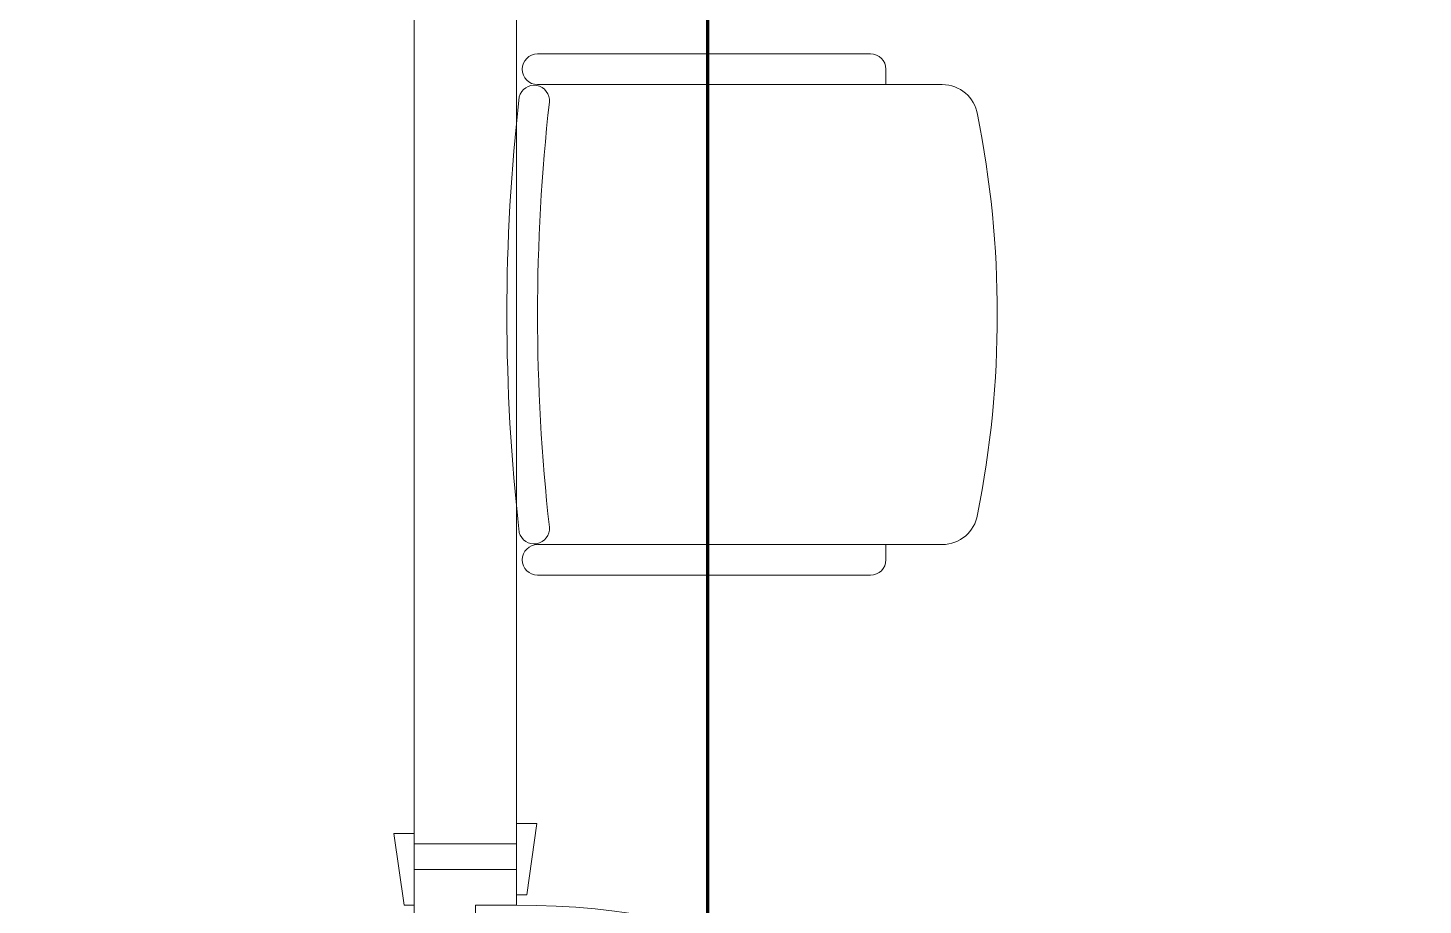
# Model space of a CAD drawing. Header units: metres. Extents: x 75097 to 220695, y -1557923 to -1361206.
# Drawn here: x 167784 to 169149, y -1425663 to -1424804 of the extents above; entities that cross this region are included whole.
import ezdxf

# ---------------------------------------------------------------- set-up
doc = ezdxf.new("R2010")
doc.units = ezdxf.units.M
doc.layers.get('0').update_dxf_attribs({"lineweight": 0})
for name, color, linetype, lineweight in [('A-100 - Copy$0$Medical Equipment and Furniture', 8, 'Continuous', 0), ('A-100 - Copy$0$Walls', 8, 'Continuous', 0), ('A-100 - Copy$0$Wooden Joinery', 8, 'Continuous', 0)]:
    doc.layers.add(name, color=color, linetype=linetype, lineweight=lineweight)
doc.layers.add('E-POWR', color=7, linetype='Continuous', lineweight=9, true_color=0x4e7e3e)

# ---------------------------------------------------------------- blocks, each defined once
blk = doc.blocks.new('A-100 - Copy$0$GF21016-P')
at = {"extrusion": (-1.24384e-09, -1.20261e-09, -1)}
for p, q in [((0.0128, 0.0179), (0.0128, 0.4136)), ((0.4628, 0.0179), (0.4628, 0.4136)), ((-0.0022, 0.3585), (0.0128, 0.3585)), ((0.4778, 0.3585), (0.4628, 0.3585)), ((-0.0172, 0.0179), (-0.0172, 0.3435)), ((0.4928, 0.0179), (0.4928, 0.3435)), ((0.4778, 0.0029), (0.4778, 0.0029))]:
    blk.add_line(p, q, dxfattribs=at)
for centre, radius, start, end in [((-0.2378, -0.5362), 1.0036, 78.7568, 101.2432), ((-0.0478, 0.4136), 0.035, 0, 80.6557), ((-0.4278, 0.4136), 0.035, 99.3443, 180), ((0.0022, 0.3435), 0.015, 0, 90), ((-0.4778, 0.3435), 0.015, 90, 180), ((-0.0284, 0.0145), 0.015, 284.3864, 95.5209), ((-0.2378, 1.8928), 1.8749, 263.6341, 276.3659), ((-0.4471, 0.0145), 0.015, 84.4791, 255.6136), ((0.0022, 0.0179), 0.015, 270, 0), ((0.0022, 0.0179), 0.015, 180, 270), ((-0.4778, 0.0179), 0.015, 270, 0), ((-0.4778, 0.0179), 0.015, 180, 270), ((-0.2378, 1.8734), 1.8855, 263.5119, 276.4881)]:
    blk.add_arc(centre, radius, start, end, dxfattribs=at)
blk = doc.blocks.new('A-100 - Copy')
at = {"layer": 'A-100 - Copy$0$Walls'}
for p, q in [((168162.2, -1425602.7, 0), (168162.2, -1421430.6, 0)), ((168262.2, -1425602.7, 0), (168262.2, -1423380.6, 0)), ((168162.2, -1425602.7, 0), (168262.2, -1425602.7, 0))]:
    blk.add_line(p, q, dxfattribs=at)
at = {"layer": 'A-100 - Copy$0$Wooden Joinery', "elevation": 0}
for points in [[(168262.2, -1425652.7), (168272.2, -1425652.7), (168282.2, -1425582.7), (168262.2, -1425582.7)], [(168162.2, -1425662.7), (168152.2, -1425662.7), (168142.2, -1425592.7), (168162.2, -1425592.7)]]:
    blk.add_lwpolyline(points, close=True, dxfattribs=at)
for points in [[(168262.2, -1425627.7), (168162.2, -1425627.7), (168162.2, -1425602.7), (168262.2, -1425602.7), (168262.2, -1425627.7)], [(168262.2, -1425627.7), (168262.2, -1425662.7), (168222.2, -1425662.7), (168222.2, -1425672.7), (168162.2, -1425672.7), (168162.2, -1425627.7), (168262.2, -1425627.7)]]:
    blk.add_lwpolyline(points, dxfattribs=at)
at = {"layer": 'A-100 - Copy$0$Wooden Joinery'}
blk.add_arc((168262.2, -1426442.7, 0), 780, 2.9395, 90, dxfattribs=at)
at = {"layer": 'A-100 - Copy$0$Medical Equipment and Furniture', "extrusion": (-6.8265e-12, 7.77424e-06, -1), "xscale": 1000.000000000002, "yscale": 1000.000000000002, "zscale": 1000.000000000002, "rotation": 89.99856412281453}
blk.add_blockref('A-100 - Copy$0$GF21016-P', (-168264.9, -1425322.7, -11.1), dxfattribs=at)

msp = doc.modelspace()

# ---------------------------------------------------------------- linework, layer by layer
at = {"layer": 'E-POWR', "const_width": 3, "elevation": 0}
msp.add_lwpolyline([(172365.6, -1426253.2), (168449.1, -1426253.2), (168449.1, -1423873.6), (162140.9, -1423873.6), (162140.9, -1421615.2), (166251.3, -1421615.2), (166251.3, -1423007.3), (166826.9, -1423007.3), (166826.9, -1421615.2), (171217.5, -1421615.2)], dxfattribs=at)

# ---------------------------------------------------------------- next in the draw order: block references
msp.add_blockref('A-100 - Copy', (0, 0))

doc.saveas('drawing.dxf')
